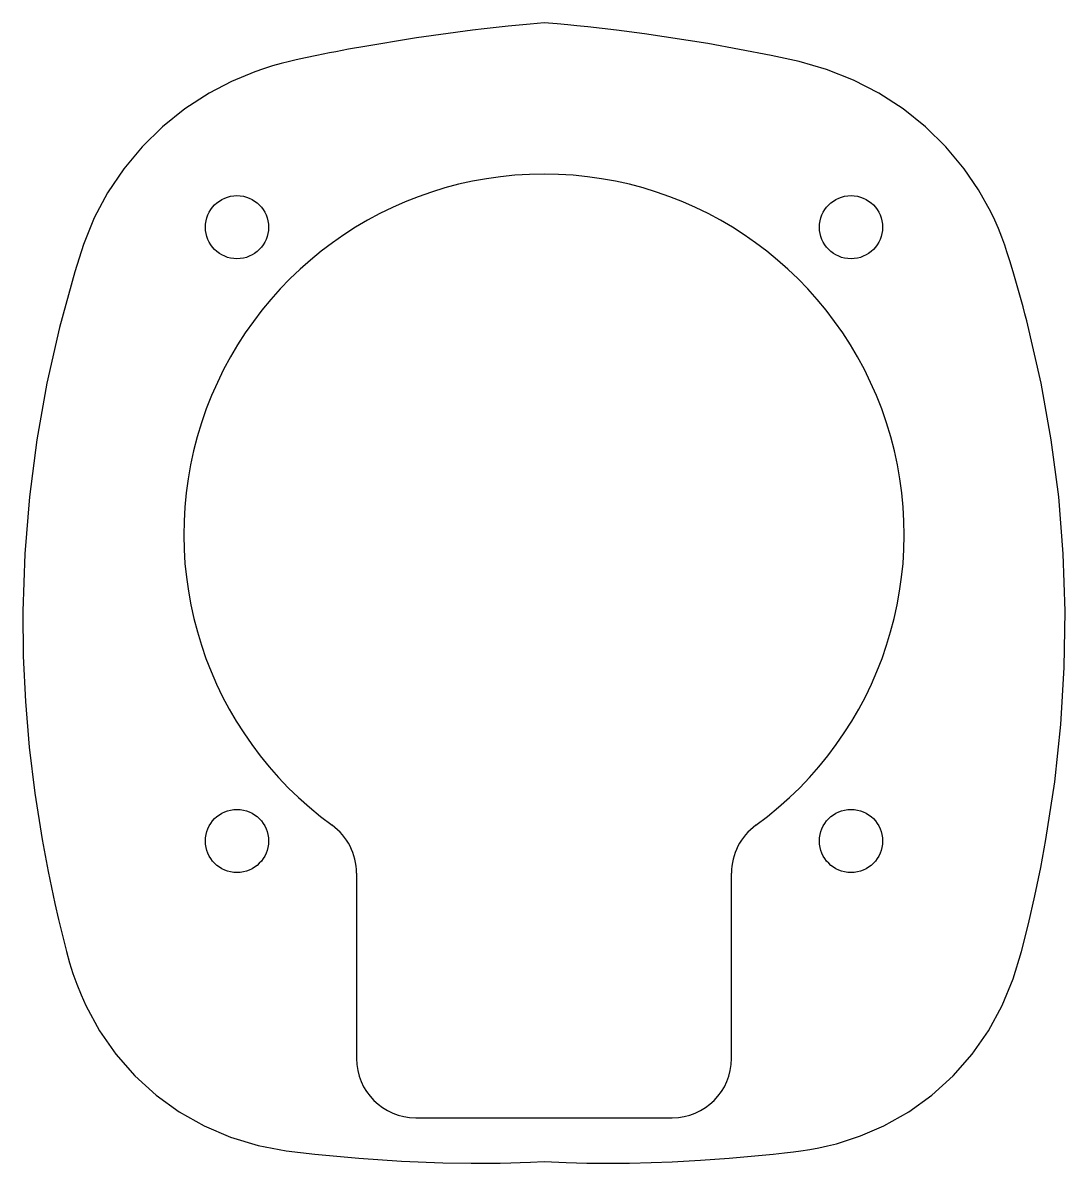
# Model space of a CAD drawing. Extents: x -26.4 to 26.4, y 71.7 to 129.6.
import ezdxf

# ---------------------------------------------------------------- set-up
doc = ezdxf.new("R2010")
doc.units = 0
doc.layers.get('0').update_dxf_attribs({"linetype": 'CONTINUOUS'})

msp = doc.modelspace()

# ---------------------------------------------------------------- linework, layer by layer
at = {"color": 7, "linetype": 'CONTINUOUS'}
for p, q in [((-9.5, 86.452), (-9.5, 77.055)), ((9.5, 77.055), (9.5, 86.452)), ((-6.5, 74.055), (6.5, 74.055))]:
    msp.add_line(p, q, dxfattribs=at)
at = {"color": 7, "linetype": 'CONTINUOUS', "flags": 128}
for points in [[(0, 129.555), (-0.699, 129.493), (-1.263, 129.441), (-1.815, 129.386), (-2.419, 129.322), (-3.025, 129.254), (-3.631, 129.183), (-6.461, 128.798), (-9.279, 128.329), (-9.596, 128.271), (-9.914, 128.212), (-10.232, 128.151), (-10.55, 128.09), (-10.868, 128.027), (-11.186, 127.964), (-11.505, 127.899), (-12.092, 127.777), (-12.555, 127.678), (-12.893, 127.601), (-13.317, 127.494), (-13.764, 127.367), (-14.21, 127.225), (-14.653, 127.07), (-15.834, 126.576), (-16.965, 125.986), (-18.191, 125.194), (-19.326, 124.289), (-20.368, 123.27), (-21.298, 122.152), (-22.109, 120.945), (-22.79, 119.661), (-23.336, 118.314), (-23.77, 116.927), (-24.545, 114.107), (-25.187, 111.289), (-25.702, 108.413), (-26.078, 105.529), (-26.313, 102.637), (-26.408, 99.738), (-26.385, 97.449), (-26.276, 95.147), (-26.08, 92.831), (-25.799, 90.503), (-25.431, 88.162), (-25.284, 87.351), (-25.128, 86.54), (-24.961, 85.729), (-24.785, 84.917), (-24.599, 84.106), (-24.403, 83.293), (-24.197, 82.481), (-24.039, 81.901), (-23.873, 81.367), (-23.677, 80.815), (-23.459, 80.275), (-23.221, 79.747), (-22.521, 78.465), (-21.694, 77.277), (-20.733, 76.179), (-19.659, 75.2), (-18.484, 74.35), (-17.215, 73.635), (-15.88, 73.066), (-14.485, 72.647), (-13.057, 72.377), (-11.612, 72.209), (-9.378, 72.001), (-7.226, 71.855), (-5.119, 71.771), (-3.687, 71.749), (-2.227, 71.756), (-1.675, 71.767), (-1.209, 71.781), (-0.677, 71.802), (0, 71.831)], [(0, 71.831), (1.126, 71.784), (2.168, 71.757), (3.253, 71.748), (4.335, 71.755), (5.423, 71.779), (6.496, 71.819), (7.926, 71.896), (9.378, 72), (9.754, 72.031), (10.129, 72.063), (10.502, 72.098), (10.874, 72.133), (11.244, 72.17), (11.612, 72.209), (12.182, 72.271), (12.65, 72.326), (13.017, 72.372), (13.464, 72.439), (13.923, 72.523), (14.373, 72.62), (14.825, 72.734), (16.043, 73.127), (17.214, 73.634), (18.483, 74.349), (19.659, 75.2), (20.733, 76.179), (21.694, 77.276), (22.521, 78.464), (23.22, 79.746), (23.777, 81.088), (24.196, 82.48), (24.544, 83.878), (24.871, 85.308), (25.166, 86.736), (25.431, 88.161), (25.877, 91.085), (26.188, 93.989), (26.365, 96.873), (26.408, 99.736), (26.313, 102.635), (26.078, 105.526), (25.703, 108.409), (25.187, 111.285), (24.46, 114.443), (24.368, 114.797), (24.274, 115.152), (24.177, 115.506), (24.079, 115.86), (23.979, 116.215), (23.876, 116.569), (23.771, 116.924), (23.601, 117.487), (23.46, 117.938), (23.349, 118.277), (23.198, 118.694), (23.026, 119.127), (22.84, 119.553), (22.64, 119.973), (22.019, 121.092), (21.297, 122.153), (20.368, 123.27), (19.325, 124.29), (18.191, 125.195), (16.965, 125.986), (15.676, 126.649), (14.321, 127.187), (12.926, 127.593), (11.505, 127.899), (8.295, 128.503), (5.096, 128.994), (3.676, 129.177), (2.225, 129.343), (1.672, 129.4), (1.206, 129.446), (0.675, 129.495), (0, 129.555)]]:
    msp.add_lwpolyline(points, dxfattribs=at)
at = {"color": 7, "linetype": 'CONTINUOUS'}
for centre in [(-15.556, 119.193), (15.556, 119.193), (-15.556, 88.081), (15.556, 88.081)]:
    msp.add_circle(centre, 1.6, dxfattribs=at)
for centre, radius, start, end in [((0, 103.637), 18.25, 306.03188, 233.96812), ((-12.5, 86.452), 3, 0, 53.96812), ((12.5, 86.452), 3, 126.03188, 180), ((-6.5, 77.055), 3, 180, 270), ((6.5, 77.055), 3, 270, 0)]:
    msp.add_arc(centre, radius, start, end, dxfattribs=at)

doc.saveas('drawing.dxf')
